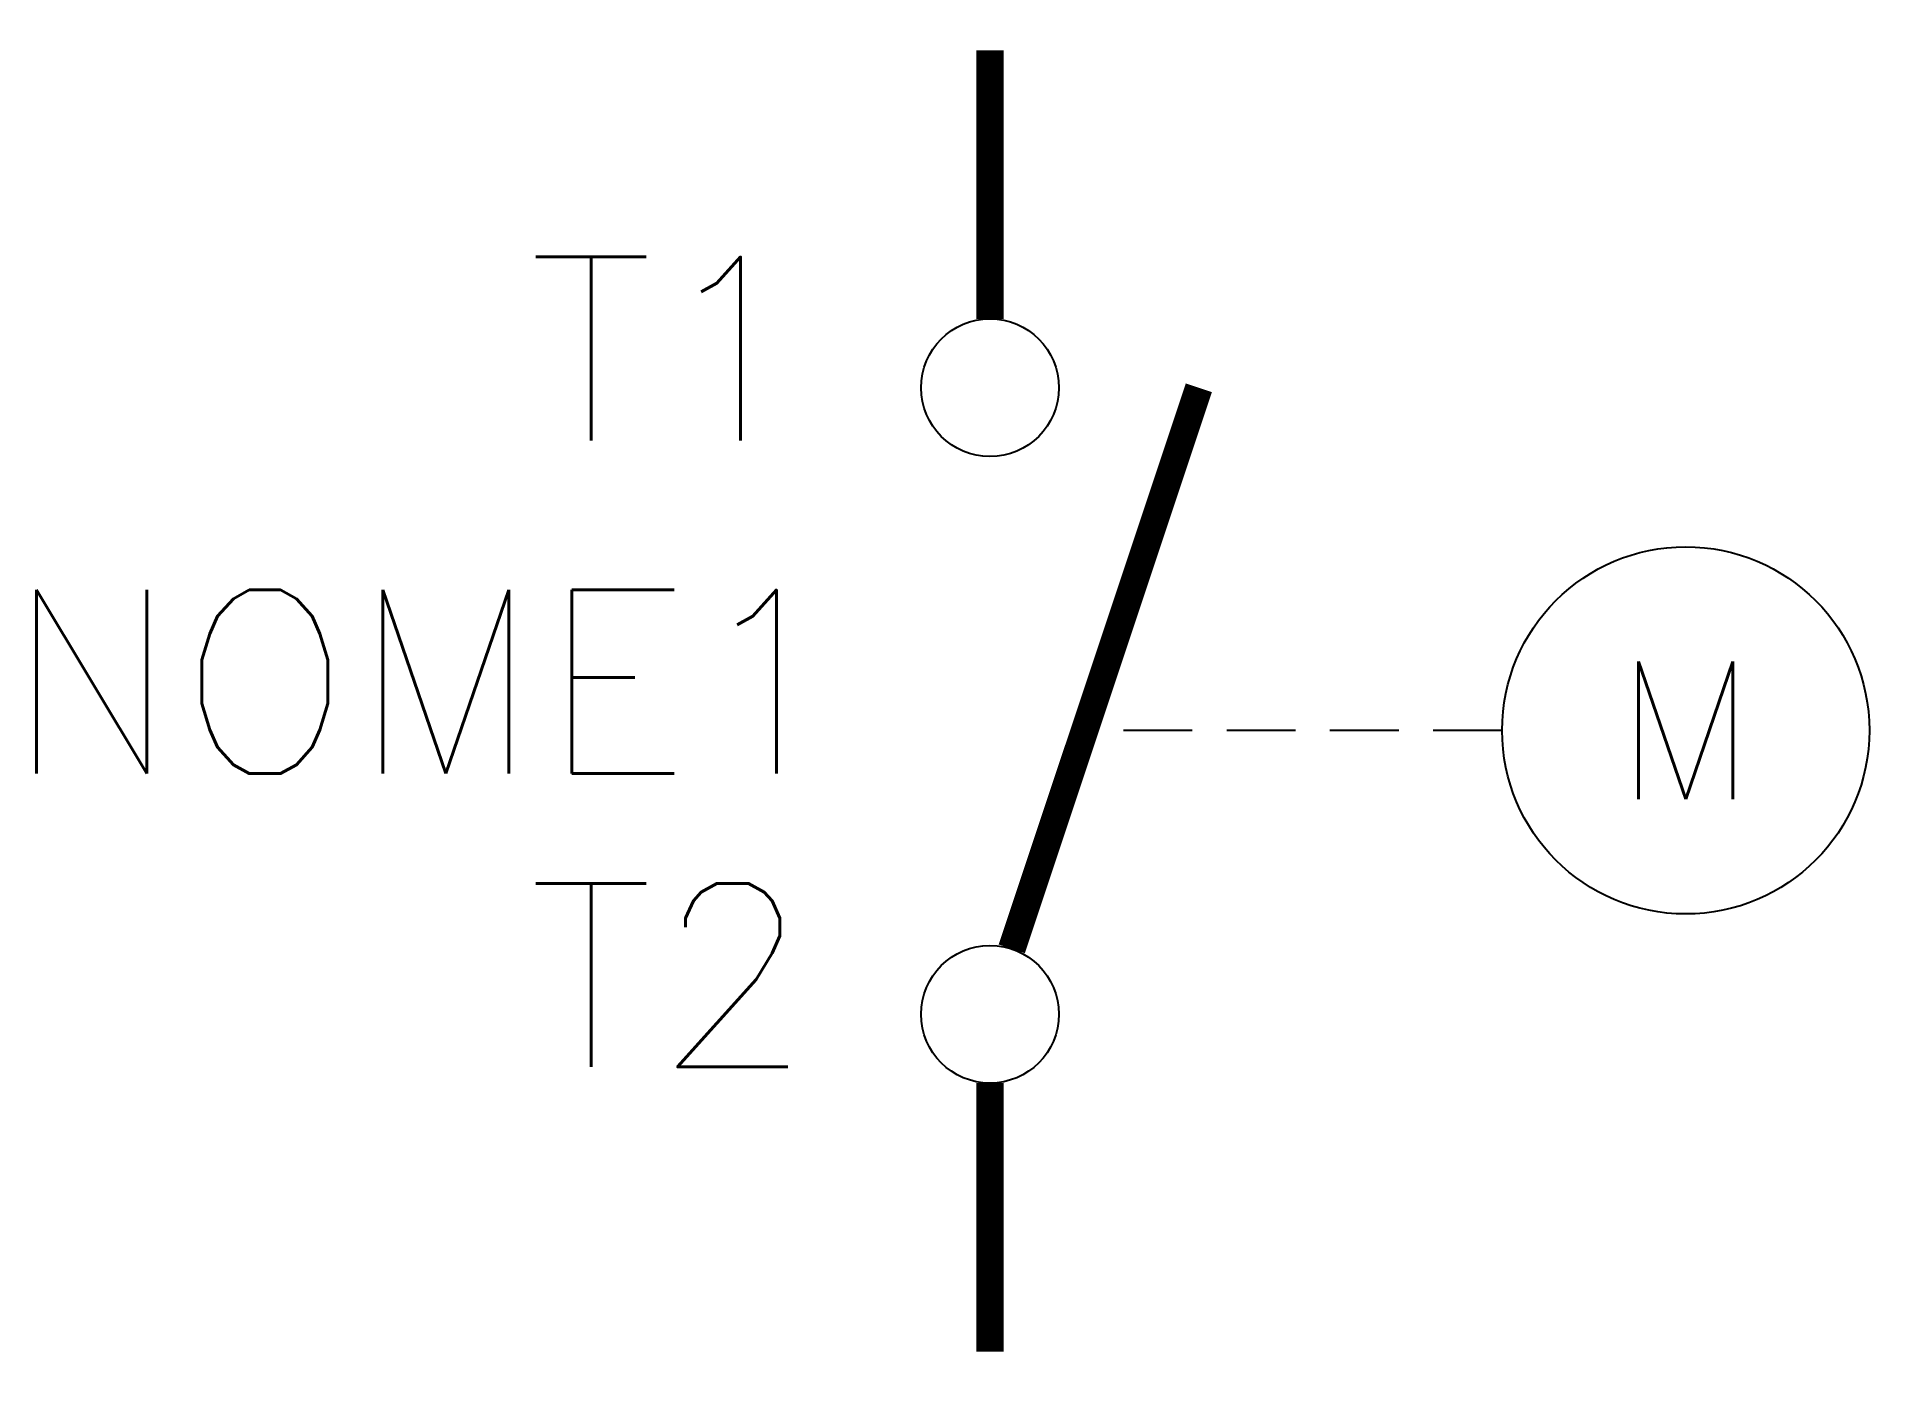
# Model space of a CAD drawing. Extents: x 244.6 to 264.6, y 172.8 to 187.3.
import ezdxf
from ezdxf.enums import TextEntityAlignment as Align

# ---------------------------------------------------------------- set-up
doc = ezdxf.new("R2010")
doc.units = 0
doc.header["$MEASUREMENT"] = 0
doc.linetypes.add('HIDDEN', pattern=[0.375, 0.25, -0.125])
doc.layers.get('0').update_dxf_attribs({"linetype": 'CONTINUOUS'})
doc.styles.add('ROMANS', font='romans')

msp = doc.modelspace()

# ---------------------------------------------------------------- linework, layer by layer
at = {"linetype": 'HIDDEN', "ltscale": 3}
msp.add_line((260.578, 179.745), (256.244, 179.745), dxfattribs=at)
at = {"color": 5, "const_width": 0.3}
for points in [[(255, 184.228), (255, 187.153)], [(255.237, 177.365), (257.275, 183.478)], [(255, 175.903), (255, 172.978)]]:
    msp.add_lwpolyline(points, dxfattribs=at)
for centre, radius in [((255, 183.478), 0.75), ((262.578, 179.745), 2), ((255, 176.653), 0.75)]:
    msp.add_circle(centre, radius)

# ---------------------------------------------------------------- texts
at = {"style": 'ROMANS'}
msp.add_text('M', height=1.5, dxfattribs=at).set_placement((262.578, 179.745), align=Align.MIDDLE)
at = {"lineweight": -3, "style": 'ROMANS'}
for tag, p in [('T1', (253.055, 182.304)), ('T2', (253.055, 175.479))]:
    msp.add_attdef(tag, text='', height=2, dxfattribs=at).set_placement(p, align=Align.BOTTOM_RIGHT)
msp.add_attdef('NOME1', text='', height=2, rotation=360, dxfattribs=at).set_placement((253.445, 178.675), align=Align.BOTTOM_RIGHT)

doc.saveas('drawing.dxf')
